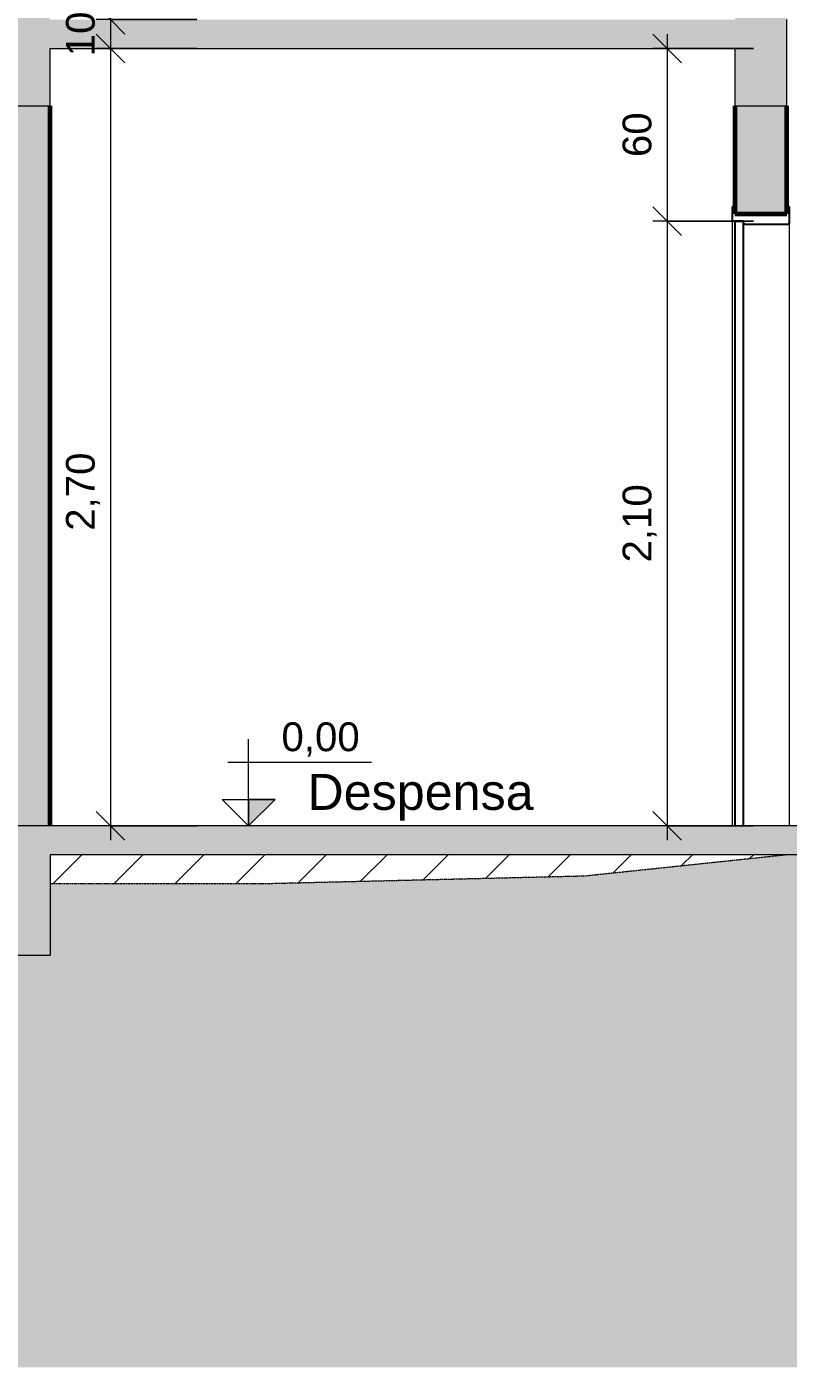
# Model space of a CAD drawing. Header units: millimetres. Extents: x -23755 to 62003, y -3000 to 6760.
# Drawn here: x -19220 to -16575, y -1680 to 2975 of the extents above; entities that cross this region are included whole.
import ezdxf

# ---------------------------------------------------------------- set-up
doc = ezdxf.new("R2010")
doc.units = ezdxf.units.MM
doc.linetypes.add('Overhead', pattern=[3.96875, 2.38125, -1.5875])
for name, color, linetype, lineweight in [('A-ANNO-DIMS', 211, 'Continuous', 9), ('A-ANNO-DIMS-50', 211, 'Continuous', 9), ('A-DETL-GENF', 92, 'Continuous', 9), ('A-DETL-THIN', 151, 'Continuous', 9), ('A-DOOR', 31, 'Continuous', 9), ('A-FLOR-OVHD', 1, 'Overhead', 9), ('A-WALL', 113, 'Continuous', 25), ('A-WALL-PATT', 111, 'Continuous', 25), ('G-ANNO-DIMS', 111, 'Continuous', 9), ('L-HRDS-IDEN', 13, 'Continuous', 9)]:
    doc.layers.add(name, color=color, linetype=linetype, lineweight=lineweight)
doc.styles.add('@Arial Unicode MS', font='', dxfattribs={"height": 100})
doc.styles.add('Arial', font='arial.ttf', dxfattribs={"height": 125})
doc.styles.add('Arial_1', font='arial.ttf', dxfattribs={"height": 100})
doc.styles.get('@Arial Unicode MS').set_extended_font_data('@Arial Unicode MS')
doc.dimstyles.new('CRT_-__Metros_-_Linha_de_chamada_3_5_mm', dxfattribs={"dimscale": 304.8, "dimtxt": 100.584485, "dimasz": 0.328084, "dimexe": 0.164042, "dimexo": 0.0625, "dimgap": 0.082021, "dimtad": 1, "dimdec": 0, "dimlfac": 0.1, "dimdsep": 46, "dimtxsty": '@Arial Unicode MS', "dimblk1": 'OBLIQUE', "dimblk2": 'OBLIQUE', "dimsah": 1, "dimcen": 0.09, "dimdle": 0.164042, "dimazin": 0, "dimtfac": 1, "dimtdec": 4, "dimtix": 1, "dimtmove": 0, "dimatfit": 3, "dimfxl": 0.984252, "dimfxlon": 1, "dimtvp": 1, "dimtolj": 1, "dimtzin": 0, "dimarcsym": 2})
doc.dimstyles.new('CRT_-__Metros_-_Linha_de_chamada_3_5_mm_1', dxfattribs={"dimscale": 304.8, "dimtxt": 100.584485, "dimasz": 0.328084, "dimexe": 0.164042, "dimexo": 0.0625, "dimgap": 0.082021, "dimtad": 1, "dimlfac": 0.001, "dimrnd": 0.01, "dimzin": 0, "dimdsep": 46, "dimtxsty": '@Arial Unicode MS', "dimblk1": 'OBLIQUE', "dimblk2": 'OBLIQUE', "dimsah": 1, "dimcen": 0.09, "dimdle": 0.164042, "dimazin": 0, "dimtfac": 1, "dimtdec": 4, "dimtix": 1, "dimtmove": 0, "dimatfit": 3, "dimfxl": 0.984252, "dimfxlon": 1, "dimtvp": 1, "dimtolj": 1, "dimtzin": 0, "dimarcsym": 2})
doc.dimstyles.new('CRT_-__Metros_-_Linha_de_chamada_3_5_mm_2', dxfattribs={"dimscale": 304.8, "dimtxt": 100.584485, "dimasz": 0.328084, "dimexe": 0.164042, "dimexo": 0.0625, "dimgap": 0.082021, "dimtad": 1, "dimlfac": 0.001, "dimrnd": 0.01, "dimzin": 0, "dimdsep": 46, "dimtxsty": '@Arial Unicode MS', "dimblk1": 'OBLIQUE', "dimblk2": 'OBLIQUE', "dimsah": 1, "dimcen": 0.09, "dimdle": 0.164042, "dimazin": 0, "dimtfac": 1, "dimtdec": 4, "dimtix": 1, "dimtmove": 2, "dimatfit": 3, "dimfxl": 0.984252, "dimfxlon": 1, "dimtvp": 1, "dimtolj": 1, "dimtzin": 0, "dimarcsym": 2})

# ---------------------------------------------------------------- blocks, each defined once
blk = doc.blocks.new('CRT_POR_Abrir_1 Folha_Madeira - 70 x 210 cm-3907157-A')
at = {"layer": 'A-DOOR', "lineweight": 25}
for p, q in [((-16769.7, 2350), (-16769.7, 2305)), ((-16759.7, 2350), (-16769.7, 2350)), ((-16759.7, 2325), (-16759.7, 2350)), ((-16569.7, 2350), (-16579.7, 2350)), ((-16579.7, 2350), (-16579.7, 2325)), ((-16569.7, 2295), (-16569.7, 2350)), ((-16764.7, 2300), (-16729.7, 2300)), ((-16579.7, 2325), (-16759.7, 2325)), ((-16729.7, 2300), (-16759.7, 2300)), ((-16759.7, 2300), (-16759.7, 200)), ((-16729.7, 2300), (-16729.7, 2290)), ((-16729.7, 200), (-16729.7, 2300)), ((-16729.7, 2290), (-16574.7, 2290))]:
    blk.add_line(p, q, dxfattribs=at)
at = {"layer": 'A-DOOR'}
for p, q in [((-16769.7, 2305), (-16769.7, 200)), ((-16569.7, 200), (-16569.7, 2295))]:
    blk.add_line(p, q, dxfattribs=at)
at = {"layer": 'A-DOOR', "lineweight": 25}
for centre, start, end in [((-16764.7, 2305), 180, 270), ((-16574.7, 2295), 270, 0)]:
    blk.add_arc(centre, 5, start, end, dxfattribs=at)
at = {"layer": 'A-DOOR'}
for points, knots in [([(-16764.7, 2300), (-16765.1, 2300), (-16765.7, 2300.1), (-16766.6, 2300.4), (-16767.2, 2300.7), (-16767.6, 2301), (-16767.9, 2301.2), (-16768.3, 2301.5), (-16768.6, 2301.9), (-16768.8, 2302.2), (-16769, 2302.6), (-16769.3, 2303.1), (-16769.6, 2303.9), (-16769.7, 2304.6), (-16769.7, 2305)], [-1, -1, -1, -1, -0.833333, -0.75, -0.666667, -0.583333, -0.541667, -0.5, -0.416667, -0.375, -0.333333, -0.25, -0.166667, 0, 0, 0, 0]), ([(-16569.7, 2295), (-16569.7, 2294.6), (-16569.7, 2293.9), (-16570, 2293.1), (-16570.3, 2292.6), (-16570.5, 2292.2), (-16570.7, 2291.9), (-16571, 2291.5), (-16571.4, 2291.2), (-16571.7, 2291), (-16572.1, 2290.7), (-16572.7, 2290.4), (-16573.6, 2290.1), (-16574.2, 2290), (-16574.7, 2290)], [-1, -1, -1, -1, -0.833333, -0.75, -0.666667, -0.625, -0.583333, -0.5, -0.458333, -0.416667, -0.333333, -0.25, -0.166667, 0, 0, 0, 0])]:
    blk.add_open_spline(points, degree=3, knots=knots, dxfattribs=at)
blk = doc.blocks.new('DIMBLOCK1-A')
at = {"layer": 'A-ANNO-DIMS-50', "lineweight": 18, "transparency": 16777216}
for p, q in [((-16995.4, 2900), (-17045.4, 2950)), ((-16995.4, 2900), (-16945.4, 2850)), ((-16995.4, 2300), (-17045.4, 2350)), ((-16995.4, 2300), (-16945.4, 2250))]:
    blk.add_line(p, q, dxfattribs=at)
at = {"layer": 'A-ANNO-DIMS-50', "transparency": 16777216}
for p, q in [((-16995.4, 2950), (-16995.4, 2300)), ((-16695.4, 2900), (-17045.4, 2900)), ((-16995.4, 2900), (-16695.4, 2900)), ((-16695.4, 2300), (-17045.4, 2300)), ((-16995.4, 2300), (-16695.4, 2300))]:
    blk.add_line(p, q, dxfattribs=at)
at = {"layer": 'A-ANNO-DIMS-50', "color": 0, "transparency": 16777216, "insert": (-17150.2, 2522.6), "char_height": 100, "width": 185.873, "attachment_point": 1, "rotation": 90, "line_spacing_factor": 1.117605, "style": '@Arial Unicode MS'}
blk.add_mtext('60', dxfattribs=at)
blk = doc.blocks.new('_Oblique')
at = {"color": 0, "linetype": 'ByBlock', "lineweight": -2}
blk.add_line((-0.5, -0.5), (0.5, 0.5), dxfattribs=at)
blk = doc.blocks.new('DIMBLOCK2-A')
at = {"layer": 'A-ANNO-DIMS-50', "lineweight": 18, "transparency": 16777216}
for p, q in [((-16995.4, 2300), (-17045.4, 2350)), ((-16995.4, 2300), (-16945.4, 2250)), ((-16995.4, 200), (-17045.4, 250)), ((-16995.4, 200), (-16945.4, 150))]:
    blk.add_line(p, q, dxfattribs=at)
at = {"layer": 'A-ANNO-DIMS-50', "transparency": 16777216}
for p, q in [((-16695.4, 2300), (-17045.4, 2300)), ((-16995.4, 2300), (-16995.4, 150)), ((-16995.4, 2300), (-16695.4, 2300)), ((-16695.4, 200), (-17045.4, 200)), ((-16995.4, 200), (-16695.4, 200))]:
    blk.add_line(p, q, dxfattribs=at)
at = {"layer": 'A-ANNO-DIMS-50', "color": 0, "transparency": 16777216, "insert": (-17150.2, 1114.7), "char_height": 100, "width": 324.675, "attachment_point": 1, "rotation": 90, "line_spacing_factor": 1.117605, "style": '@Arial Unicode MS'}
blk.add_mtext('2,10', dxfattribs=at)
blk = doc.blocks.new('DIMBLOCK3-A')
at = {"layer": 'A-ANNO-DIMS-50', "lineweight": 18, "transparency": 16777216}
for p, q in [((-18929.3, 6044.4), (-18979.3, 6094.4)), ((-18929.3, 6044.4), (-18879.3, 5994.4)), ((-18929.3, 3000), (-18979.3, 3050)), ((-18929.3, 3000), (-18879.3, 2950))]:
    blk.add_line(p, q, dxfattribs=at)
at = {"layer": 'A-ANNO-DIMS-50', "transparency": 16777216}
for p, q in [((-18929.3, 6094.4), (-18929.3, 3000)), ((-18629.3, 6044.4), (-18979.3, 6044.4)), ((-18929.3, 6044.4), (-18629.3, 6044.4)), ((-18629.3, 3000), (-18979.3, 3000)), ((-18929.3, 3000), (-18629.3, 3000))]:
    blk.add_line(p, q, dxfattribs=at)
at = {"layer": 'A-ANNO-DIMS-50', "color": 0, "transparency": 16777216, "insert": (-19084.1, 4386.9), "char_height": 100, "width": 324.675, "attachment_point": 1, "rotation": 90, "line_spacing_factor": 1.117605, "style": '@Arial Unicode MS'}
blk.add_mtext('3,04', dxfattribs=at)
blk = doc.blocks.new('DIMBLOCK4-A')
at = {"layer": 'A-ANNO-DIMS-50', "lineweight": 18, "transparency": 16777216}
for p, q in [((-18929.3, 3000), (-18979.3, 3050)), ((-18929.3, 3000), (-18879.3, 2950)), ((-18929.3, 2900), (-18979.3, 2950)), ((-18929.3, 2900), (-18879.3, 2850))]:
    blk.add_line(p, q, dxfattribs=at)
at = {"layer": 'A-ANNO-DIMS-50', "transparency": 16777216}
for p, q in [((-18629.3, 3000), (-18979.3, 3000)), ((-18929.3, 3000), (-18929.3, 2900)), ((-18929.3, 3000), (-18629.3, 3000)), ((-18629.3, 2900), (-18979.3, 2900)), ((-18929.3, 2900), (-18629.3, 2900))]:
    blk.add_line(p, q, dxfattribs=at)
at = {"layer": 'A-ANNO-DIMS-50', "color": 0, "transparency": 16777216, "insert": (-19084.1, 2872.6), "char_height": 100, "width": 185.873, "attachment_point": 1, "rotation": 90, "line_spacing_factor": 1.117605, "style": '@Arial Unicode MS'}
blk.add_mtext('10', dxfattribs=at)
blk = doc.blocks.new('DIMBLOCK5-A')
at = {"layer": 'A-ANNO-DIMS-50', "lineweight": 18, "transparency": 16777216}
for p, q in [((-18929.3, 2900), (-18979.3, 2950)), ((-18929.3, 2900), (-18879.3, 2850)), ((-18929.3, 200), (-18979.3, 250)), ((-18929.3, 200), (-18879.3, 150))]:
    blk.add_line(p, q, dxfattribs=at)
at = {"layer": 'A-ANNO-DIMS-50', "transparency": 16777216}
for p, q in [((-18629.3, 2900), (-18979.3, 2900)), ((-18929.3, 2900), (-18929.3, 150)), ((-18929.3, 2900), (-18629.3, 2900)), ((-18629.3, 200), (-18979.3, 200)), ((-18929.3, 200), (-18629.3, 200))]:
    blk.add_line(p, q, dxfattribs=at)
at = {"layer": 'A-ANNO-DIMS-50', "color": 0, "transparency": 16777216, "insert": (-19084.1, 1224.7), "char_height": 100, "width": 324.675, "attachment_point": 1, "rotation": 90, "line_spacing_factor": 1.117605, "style": '@Arial Unicode MS'}
blk.add_mtext('2,70', dxfattribs=at)
blk = doc.blocks.new('Elevações de ponto - CRT_ANO_Tag de Nível em Elevações-871645-A')
at = {"layer": 'G-ANNO-DIMS'}
blk.add_hatch(color=256, dxfattribs=at).paths.add_polyline_path([(-7112.1, 3000), (-7112.1, 3092.3), (-7019.8, 3092.3)])
for p, q in [((-7112.1, 3000), (-7112.1, 3301.2)), ((-7184.5, 3221.9), (-6684.5, 3221.9)), ((-7204.4, 3092.3), (-7112.1, 3000)), ((-7204.4, 3092.3), (-7019.8, 3092.3)), ((-7019.8, 3092.3), (-7112.1, 3000)), ((-7112.1, 3000), (-7019.8, 3092.3)), ((-7019.8, 3092.3), (-7112.1, 3092.3)), ((-7112.1, 3092.3), (-7112.1, 3000))]:
    blk.add_line(p, q, dxfattribs=at)

msp = doc.modelspace()

# ---------------------------------------------------------------- hatches: boundary and pattern name
at = {"layer": 'A-DETL-GENF'}
h = msp.add_hatch(color=7, dxfattribs=at)
h.paths.add_polyline_path([(-5446.155, -1462.996), (-5299.651, -1462.996), (-5299.651, 100), (-3949.651, 100), (-3949.651, -250), (-3799.651, -250), (-3799.651, 180), (-5299.651, 180), (-5299.651, 200), (-19319.651, 200), (-19319.651, -250), (-19139.651, -250), (-19139.651, 100), (-5479.651, 100), (-5479.651, -1462.996)])
h.paths.add_polyline_path([(-8229.651, 2643.433), (-8229.651, 2900), (-5479.651, 2900), (-5479.651, 2680), (-5299.651, 2680), (-5299.651, 2898), (-3979.651, 2898), (-3979.651, 2680), (-3799.651, 2680), (-3799.651, 3000), (-8369.651, 3000), (-8369.651, 2643.433)])
h.paths.add_polyline_path([(-16725.974, 2700), (-16579.651, 2700), (-16579.651, 3000), (-19319.651, 3000), (-19319.651, 2700), (-19139.651, 2700), (-19139.651, 2900), (-16759.651, 2900), (-16759.651, 2700)])
h = msp.add_hatch(dxfattribs=at)
h.set_pattern_fill('FP_9', color=55, style=0, pattern_type=2)
h.set_pattern_definition([(45, (-11922.87, 2115.08), (0, 449.013), [317.5, -317.5]), (45, (-11838.68, 2030.9), (0, 449.013), [317.5, -317.5]), (45, (-11754.5, 1946.7), (0, 449.013), [317.5, -317.5]), (135, (-11922.87, 2171.2), (-449.013, 3e-14), [317.5, -317.5]), (135, (-11838.68, 2255.4), (-449.013, 3e-14), [317.5, -317.5]), (135, (-11754.5, 2339.6), (-449.013, 3e-14), [317.5, -317.5])])
h.paths.add_polyline_path([(-4138.35, -1679.633), (-3515.361, -1679.633), (-4957.955, -976.033), (-5299.651, -981.998), (-5299.651, -1462.996), (-5479.651, -1462.996), (-5479.651, -985.139), (-9657.239, -1058.06), (-12472.176, -449.349), (-12993.303, -206.344), (-13385.693, -341.454), (-13593.367, -285.808), (-14148.594, 100), (-16584.48, 100), (-17282.076, 26.68), (-18389.651, 0), (-19139.651, 0), (-19139.651, -250), (-19319.651, -250), (-19319.651, -100), (-22519.651, -100), (-22519.651, 0), (-23755.426, 0), (-23755.426, -1679.633), (-4429.903, -1679.633)])
h = msp.add_hatch(dxfattribs=at)
h.set_pattern_fill('FP_10', style=0, pattern_type=2)
h.set_pattern_definition([(45, (-11922.87, 2115.08), (-106.066, 106.066), [])])
h.paths.add_polyline_path([(-9657.239, -1058.06), (-5479.651, -985.139), (-5479.651, 100), (-14148.594, 100), (-13593.367, -285.808), (-13385.693, -341.454), (-12993.303, -206.344), (-12472.176, -449.349), (-10677.376, -837.462)])
h.paths.add_polyline_path([(-18524.206, 0), (-18389.651, 0), (-17282.076, 26.68), (-16584.48, 100), (-19139.651, 100), (-19139.651, 0)])
at = {"layer": 'A-WALL-PATT'}
h = msp.add_hatch(color=256, dxfattribs=at)
h.paths.add_polyline_path([(-19139.651, 200), (-19139.651, 2700), (-19319.651, 2700), (-19319.651, 200), (-19178.109, 200)])
h.paths.add_polyline_path([(-19139.651, 3000), (-19139.651, 6044.391), (-19319.651, 6044.391), (-19319.651, 3000), (-19178.109, 3000)])
h = msp.add_hatch(color=256, dxfattribs=at)
h.paths.add_polyline_path([(-16759.651, 2325), (-16579.651, 2325), (-16579.651, 2700), (-16759.651, 2700), (-16759.651, 2576.809)])
h.paths.add_polyline_path([(-16759.651, 3000), (-16579.651, 3000), (-16579.651, 3300), (-16759.651, 3300), (-16759.651, 3032.856)])

# ---------------------------------------------------------------- linework, layer by layer
at = {"layer": 'A-DETL-THIN'}
for p, q in [((-16579.651, 2700), (-16579.651, 3000)), ((-19139.651, 2700), (-19139.651, 2900)), ((-19139.651, 2900), (-16759.651, 2900)), ((-16759.651, 2900), (-16759.651, 2700)), ((-19319.651, 2700), (-19139.651, 2700)), ((-16759.651, 2700), (-16579.651, 2700)), ((-16159.988, 200), (-19319.651, 200)), ((-16584.48, 100), (-19139.651, 100)), ((-19139.651, 100), (-19139.651, 0)), ((-14148.594, 100), (-16584.48, 100)), ((-19139.651, 0), (-19139.651, -250)), ((-19139.651, -250), (-19319.651, -250))]:
    msp.add_line(p, q, dxfattribs=at)
at = {"layer": 'A-FLOR-OVHD'}
for p, q in [((-17282.076, 26.68), (-16584.48, 100)), ((-18389.651, 0), (-17282.076, 26.68)), ((-19139.651, 0), (-18389.651, 0))]:
    msp.add_line(p, q, dxfattribs=at)
at = {"layer": 'A-WALL', "lineweight": 60}
for p, q in [((-19139.651, 200), (-19139.651, 2700)), ((-16759.651, 2700), (-16759.651, 2325)), ((-16579.651, 2325), (-16579.651, 2700)), ((-16759.651, 2325), (-16579.651, 2325))]:
    msp.add_line(p, q, dxfattribs=at)

# ---------------------------------------------------------------- block references
at = {"layer": 'A-DOOR'}
msp.add_blockref('CRT_POR_Abrir_1 Folha_Madeira - 70 x 210 cm-3907157-A', (0, 0), dxfattribs=at)
at = {"layer": 'G-ANNO-DIMS'}
msp.add_blockref('Elevações de ponto - CRT_ANO_Tag de Nível em Elevações-871645-A', (-11337.604, -2800), dxfattribs=at)

# ---------------------------------------------------------------- texts
at = {"layer": 'G-ANNO-DIMS', "insert": (-18335.397, 559.532), "char_height": 100, "width": 325.65323, "attachment_point": 1, "line_spacing_factor": 0.941778, "style": 'Arial_1'}
msp.add_mtext('0,00', dxfattribs=at)
at = {"layer": 'L-HRDS-IDEN', "insert": (-18245.417, 380.692), "char_height": 125, "width": 945.99125, "attachment_point": 1, "style": 'Arial'}
msp.add_mtext('Despensa', dxfattribs=at)

# ---------------------------------------------------------------- dimensions: what is measured, and where the dimension line sits
at = {"layer": 'A-ANNO-DIMS'}
for base, p1, p2, dimstyle, override, picture, middle in [((-18929.332, 3000), (-18629.332, 6044.391), (-18629.332, 3000), 'CRT_-__Metros_-_Linha_de_chamada_3_5_mm_1', {"dimpost": '<>', "dimfxl": 3044.391352}, 'DIMBLOCK3-A', (-19005.424, 4522.196)), ((-18929.332, 2900), (-18629.332, 3000), (-18629.332, 2900), 'CRT_-__Metros_-_Linha_de_chamada_3_5_mm', {"dimpost": '<>', "dimfxl": 100}, 'DIMBLOCK4-A', (-19005.424, 2950)), ((-16995.397, 2300), (-16695.397, 2900), (-16695.397, 2300), 'CRT_-__Metros_-_Linha_de_chamada_3_5_mm', {"dimpost": '<>', "dimfxl": 600}, 'DIMBLOCK1-A', (-17071.489, 2600)), ((-16995.397, 200), (-16695.397, 2300), (-16695.397, 200), 'CRT_-__Metros_-_Linha_de_chamada_3_5_mm_1', {"dimpost": '<>', "dimfxl": 2100}, 'DIMBLOCK2-A', (-17071.489, 1250))]:
    dim = msp.add_linear_dim(base=base, p1=p1, p2=p2, angle=90, dimstyle=dimstyle, override=override, dxfattribs=at)
    dim.commit()
    dim.dimension.update_dxf_attribs({"geometry": picture, "text_midpoint": middle})
dim = msp.add_linear_dim(base=(-18929.332, 200), p1=(-18629.332, 2900), p2=(-18629.332, 200), angle=90, dimstyle='CRT_-__Metros_-_Linha_de_chamada_3_5_mm_2', override={"dimpost": '<>', "dimfxl": 2700}, dxfattribs=at)
dim.commit()
dim.dimension.update_dxf_attribs({"geometry": 'DIMBLOCK5-A', "text_midpoint": (-19017.468, 1387.019), "dimtype": 160, "text_rotation": 90})

doc.saveas('drawing.dxf')
